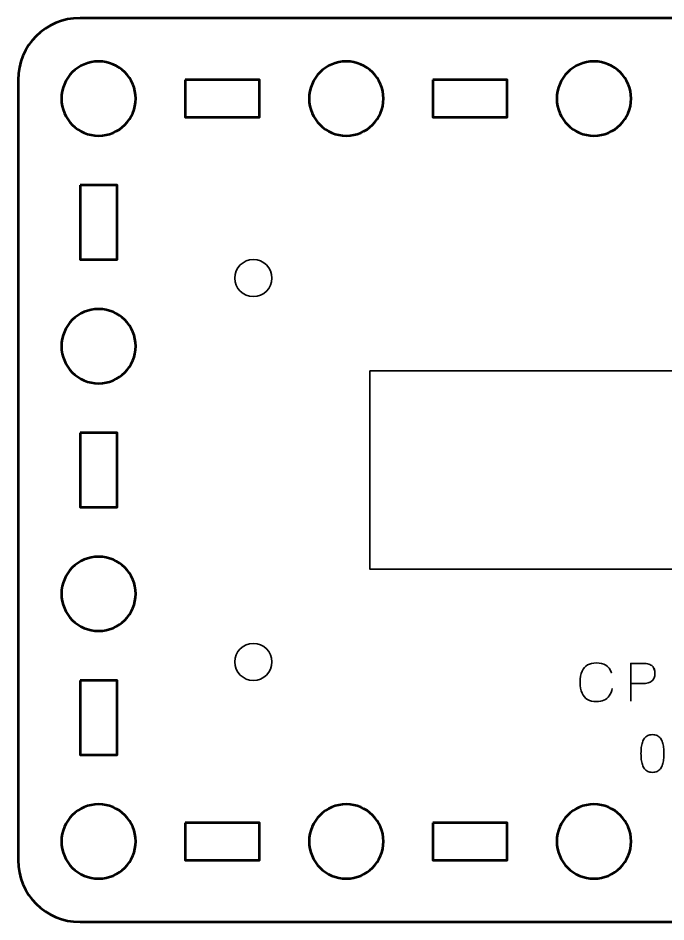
# Model space of a CAD drawing. Header units: centimetres. Extents: x -64.7 to 31.2, y -38.5 to 7.
# Drawn here: x -47.15 to -41.92, y -18.5 to -11.2 of the extents above; entities that cross this region are included whole.
import ezdxf

# ---------------------------------------------------------------- set-up
doc = ezdxf.new("R2010")
doc.units = ezdxf.units.CM
doc.header["$MEASUREMENT"] = 0
doc.layers.add('Layer 1', color=7, linetype='Continuous')

msp = doc.modelspace()

# ---------------------------------------------------------------- linework, layer by layer
at = {"layer": 'Layer 1', "lineweight": 53}
for points, knots in [([(-46.64991, -11.19999), (-46.64991, -11.19999), (-36.34994, -11.19999), (-36.34994, -11.19999), (-36.34994, -11.19999), (-36.07295, -11.19999), (-35.84999, -11.42308), (-35.84999, -11.70008), (-35.84999, -11.70008), (-35.84999, -11.70008), (-35.84999, -18.00005), (-35.84999, -18.00005), (-35.84999, -18.00005), (-35.84999, -18.27702), (-36.07295, -18.50001), (-36.34994, -18.50001), (-36.34994, -18.50001), (-36.34994, -18.50001), (-46.64991, -18.50001), (-46.64991, -18.50001), (-46.64991, -18.50001), (-46.92691, -18.50001), (-47.15001, -18.27702), (-47.15001, -18.00005), (-47.15001, -18.00005), (-47.15001, -18.00005), (-47.15001, -11.70008), (-47.15001, -11.70008), (-47.15001, -11.70008), (-47.15001, -11.42308), (-46.92691, -11.19999), (-46.64991, -11.19999)], [0, 0, 0, 0, 0.125, 0.125, 0.125, 0.125, 0.25, 0.25, 0.25, 0.25, 0.375, 0.375, 0.375, 0.375, 0.5, 0.5, 0.5, 0.5, 0.625, 0.625, 0.625, 0.625, 0.75, 0.75, 0.75, 0.75, 0.875, 0.875, 0.875, 0.875, 1, 1, 1, 1]), ([(-46.19998, -11.85002), (-46.19998, -12.01579), (-46.33421, -12.15002), (-46.49998, -12.15002), (-46.49998, -12.15002), (-46.66564, -12.15002), (-46.79998, -12.01579), (-46.79998, -11.85002), (-46.79998, -11.85002), (-46.79998, -11.68435), (-46.66564, -11.55001), (-46.49998, -11.55001), (-46.49998, -11.55001), (-46.33421, -11.55001), (-46.19998, -11.68435), (-46.19998, -11.85002)], [0, 0, 0, 0, 0.25, 0.25, 0.25, 0.25, 0.5, 0.5, 0.5, 0.5, 0.75, 0.75, 0.75, 0.75, 1, 1, 1, 1]), ([(-44.1999, -11.85002), (-44.1999, -12.01579), (-44.33428, -12.15002), (-44.49991, -12.15002), (-44.49991, -12.15002), (-44.66568, -12.15002), (-44.79991, -12.01579), (-44.79991, -11.85002), (-44.79991, -11.85002), (-44.79991, -11.68435), (-44.66568, -11.55001), (-44.49991, -11.55001), (-44.49991, -11.55001), (-44.33428, -11.55001), (-44.1999, -11.68435), (-44.1999, -11.85002)], [0, 0, 0, 0, 0.25, 0.25, 0.25, 0.25, 0.5, 0.5, 0.5, 0.5, 0.75, 0.75, 0.75, 0.75, 1, 1, 1, 1]), ([(-42.19998, -11.85002), (-42.19998, -12.01579), (-42.33432, -12.15002), (-42.49998, -12.15002), (-42.49998, -12.15002), (-42.66561, -12.15002), (-42.79999, -12.01579), (-42.79999, -11.85002), (-42.79999, -11.85002), (-42.79999, -11.68435), (-42.66561, -11.55001), (-42.49998, -11.55001), (-42.49998, -11.55001), (-42.33432, -11.55001), (-42.19998, -11.68435), (-42.19998, -11.85002)], [0, 0, 0, 0, 0.25, 0.25, 0.25, 0.25, 0.5, 0.5, 0.5, 0.5, 0.75, 0.75, 0.75, 0.75, 1, 1, 1, 1]), ([(-45.79996, -11.70008), (-45.79996, -11.70008), (-45.19996, -11.70008), (-45.19996, -11.70008), (-45.19996, -11.70008), (-45.19996, -11.70008), (-45.19996, -12.00009), (-45.19996, -12.00009), (-45.19996, -12.00009), (-45.19996, -12.00009), (-45.79996, -12.00009), (-45.79996, -12.00009), (-45.79996, -12.00009), (-45.79996, -12.00009), (-45.79996, -11.70008), (-45.79996, -11.70008)], [0, 0, 0, 0, 0.25, 0.25, 0.25, 0.25, 0.5, 0.5, 0.5, 0.5, 0.75, 0.75, 0.75, 0.75, 1, 1, 1, 1]), ([(-43.8, -11.70008), (-43.8, -11.70008), (-43.2, -11.70008), (-43.2, -11.70008), (-43.2, -11.70008), (-43.2, -11.70008), (-43.2, -12.00009), (-43.2, -12.00009), (-43.2, -12.00009), (-43.2, -12.00009), (-43.8, -12.00009), (-43.8, -12.00009), (-43.8, -12.00009), (-43.8, -12.00009), (-43.8, -11.70008), (-43.8, -11.70008)], [0, 0, 0, 0, 0.25, 0.25, 0.25, 0.25, 0.5, 0.5, 0.5, 0.5, 0.75, 0.75, 0.75, 0.75, 1, 1, 1, 1]), ([(-46.64991, -12.55003), (-46.64991, -12.55003), (-46.34991, -12.55003), (-46.34991, -12.55003), (-46.34991, -12.55003), (-46.34991, -12.55003), (-46.34991, -13.15004), (-46.34991, -13.15004), (-46.34991, -13.15004), (-46.34991, -13.15004), (-46.64991, -13.15004), (-46.64991, -13.15004), (-46.64991, -13.15004), (-46.64991, -13.15004), (-46.64991, -12.55003), (-46.64991, -12.55003)], [0, 0, 0, 0, 0.25, 0.25, 0.25, 0.25, 0.5, 0.5, 0.5, 0.5, 0.75, 0.75, 0.75, 0.75, 1, 1, 1, 1]), ([(-46.19998, -13.85009), (-46.19998, -14.01572), (-46.33421, -14.15009), (-46.49998, -14.15009), (-46.49998, -14.15009), (-46.66564, -14.15009), (-46.79998, -14.01572), (-46.79998, -13.85009), (-46.79998, -13.85009), (-46.79998, -13.68432), (-46.66564, -13.55009), (-46.49998, -13.55009), (-46.49998, -13.55009), (-46.33421, -13.55009), (-46.19998, -13.68432), (-46.19998, -13.85009)], [0, 0, 0, 0, 0.25, 0.25, 0.25, 0.25, 0.5, 0.5, 0.5, 0.5, 0.75, 0.75, 0.75, 0.75, 1, 1, 1, 1]), ([(-46.64991, -14.55), (-46.64991, -14.55), (-46.34991, -14.55), (-46.34991, -14.55), (-46.34991, -14.55), (-46.34991, -14.55), (-46.34991, -15.14999), (-46.34991, -15.14999), (-46.34991, -15.14999), (-46.34991, -15.14999), (-46.64991, -15.14999), (-46.64991, -15.14999), (-46.64991, -15.14999), (-46.64991, -15.14999), (-46.64991, -14.55), (-46.64991, -14.55)], [0, 0, 0, 0, 0.25, 0.25, 0.25, 0.25, 0.5, 0.5, 0.5, 0.5, 0.75, 0.75, 0.75, 0.75, 1, 1, 1, 1]), ([(-46.19998, -15.85001), (-46.19998, -16.01568), (-46.33421, -16.15001), (-46.49998, -16.15001), (-46.49998, -16.15001), (-46.66564, -16.15001), (-46.79998, -16.01568), (-46.79998, -15.85001), (-46.79998, -15.85001), (-46.79998, -15.68438), (-46.66564, -15.55001), (-46.49998, -15.55001), (-46.49998, -15.55001), (-46.33421, -15.55001), (-46.19998, -15.68438), (-46.19998, -15.85001)], [0, 0, 0, 0, 0.25, 0.25, 0.25, 0.25, 0.5, 0.5, 0.5, 0.5, 0.75, 0.75, 0.75, 0.75, 1, 1, 1, 1]), ([(-46.64991, -16.55006), (-46.64991, -16.55006), (-46.34991, -16.55006), (-46.34991, -16.55006), (-46.34991, -16.55006), (-46.34991, -16.55006), (-46.34991, -17.15007), (-46.34991, -17.15007), (-46.34991, -17.15007), (-46.34991, -17.15007), (-46.64991, -17.15007), (-46.64991, -17.15007), (-46.64991, -17.15007), (-46.64991, -17.15007), (-46.64991, -16.55006), (-46.64991, -16.55006)], [0, 0, 0, 0, 0.25, 0.25, 0.25, 0.25, 0.5, 0.5, 0.5, 0.5, 0.75, 0.75, 0.75, 0.75, 1, 1, 1, 1]), ([(-46.19998, -17.84998), (-46.19998, -18.01575), (-46.33421, -18.14998), (-46.49998, -18.14998), (-46.49998, -18.14998), (-46.66564, -18.14998), (-46.79998, -18.01575), (-46.79998, -17.84998), (-46.79998, -17.84998), (-46.79998, -17.68431), (-46.66564, -17.54998), (-46.49998, -17.54998), (-46.49998, -17.54998), (-46.33421, -17.54998), (-46.19998, -17.68431), (-46.19998, -17.84998)], [0, 0, 0, 0, 0.25, 0.25, 0.25, 0.25, 0.5, 0.5, 0.5, 0.5, 0.75, 0.75, 0.75, 0.75, 1, 1, 1, 1]), ([(-44.1999, -17.84998), (-44.1999, -18.01575), (-44.33428, -18.14998), (-44.49991, -18.14998), (-44.49991, -18.14998), (-44.66568, -18.14998), (-44.79991, -18.01575), (-44.79991, -17.84998), (-44.79991, -17.84998), (-44.79991, -17.68431), (-44.66568, -17.54998), (-44.49991, -17.54998), (-44.49991, -17.54998), (-44.33428, -17.54998), (-44.1999, -17.68431), (-44.1999, -17.84998)], [0, 0, 0, 0, 0.25, 0.25, 0.25, 0.25, 0.5, 0.5, 0.5, 0.5, 0.75, 0.75, 0.75, 0.75, 1, 1, 1, 1]), ([(-42.19998, -17.84998), (-42.19998, -18.01575), (-42.33432, -18.14998), (-42.49998, -18.14998), (-42.49998, -18.14998), (-42.66561, -18.14998), (-42.79999, -18.01575), (-42.79999, -17.84998), (-42.79999, -17.84998), (-42.79999, -17.68431), (-42.66561, -17.54998), (-42.49998, -17.54998), (-42.49998, -17.54998), (-42.33432, -17.54998), (-42.19998, -17.68431), (-42.19998, -17.84998)], [0, 0, 0, 0, 0.25, 0.25, 0.25, 0.25, 0.5, 0.5, 0.5, 0.5, 0.75, 0.75, 0.75, 0.75, 1, 1, 1, 1]), ([(-45.79996, -17.70005), (-45.79996, -17.70005), (-45.19996, -17.70005), (-45.19996, -17.70005), (-45.19996, -17.70005), (-45.19996, -17.70005), (-45.19996, -18.00005), (-45.19996, -18.00005), (-45.19996, -18.00005), (-45.19996, -18.00005), (-45.79996, -18.00005), (-45.79996, -18.00005), (-45.79996, -18.00005), (-45.79996, -18.00005), (-45.79996, -17.70005), (-45.79996, -17.70005)], [0, 0, 0, 0, 0.25, 0.25, 0.25, 0.25, 0.5, 0.5, 0.5, 0.5, 0.75, 0.75, 0.75, 0.75, 1, 1, 1, 1]), ([(-43.8, -17.70005), (-43.8, -17.70005), (-43.2, -17.70005), (-43.2, -17.70005), (-43.2, -17.70005), (-43.2, -17.70005), (-43.2, -18.00005), (-43.2, -18.00005), (-43.2, -18.00005), (-43.2, -18.00005), (-43.8, -18.00005), (-43.8, -18.00005), (-43.8, -18.00005), (-43.8, -18.00005), (-43.8, -17.70005), (-43.8, -17.70005)], [0, 0, 0, 0, 0.25, 0.25, 0.25, 0.25, 0.5, 0.5, 0.5, 0.5, 0.75, 0.75, 0.75, 0.75, 1, 1, 1, 1])]:
    msp.add_open_spline(points, degree=3, knots=knots, dxfattribs=at)
at = {"layer": 'Layer 1', "color": 250, "lineweight": 35}
for points in [[(-45.25, -13.15), (-45.16738, -13.15), (-45.1, -13.21738), (-45.1, -13.3), (-45.1, -13.3), (-45.1, -13.38262), (-45.16738, -13.45), (-45.25, -13.45), (-45.25, -13.45), (-45.33262, -13.45), (-45.4, -13.38262), (-45.4, -13.3), (-45.4, -13.3), (-45.4, -13.21738), (-45.33262, -13.15), (-45.25, -13.15)], [(-44.3105, -14.05), (-44.3105, -14.05), (-38.6895, -14.05), (-38.6895, -14.05), (-38.6895, -14.05), (-38.6895, -14.05), (-38.6895, -15.65), (-38.6895, -15.65), (-38.6895, -15.65), (-38.6895, -15.65), (-44.3105, -15.65), (-44.3105, -15.65), (-44.3105, -15.65), (-44.3105, -15.65), (-44.3105, -14.05), (-44.3105, -14.05)], [(-45.25, -16.25), (-45.16738, -16.25), (-45.1, -16.31738), (-45.1, -16.4), (-45.1, -16.4), (-45.1, -16.48262), (-45.16738, -16.55), (-45.25, -16.55), (-45.25, -16.55), (-45.33262, -16.55), (-45.4, -16.48262), (-45.4, -16.4), (-45.4, -16.4), (-45.4, -16.31738), (-45.33262, -16.25), (-45.25, -16.25)]]:
    msp.add_open_spline(points, degree=3, knots=[0, 0, 0, 0, 0.25, 0.25, 0.25, 0.25, 0.5, 0.5, 0.5, 0.5, 0.75, 0.75, 0.75, 0.75, 1, 1, 1, 1], dxfattribs=at)
at = {"layer": 'Layer 1', "color": 30, "lineweight": 35}
for points, knots in [([(-42.3526, -16.61439), (-42.35712, -16.63859), (-42.36502, -16.65856), (-42.3761, -16.67422), (-42.3761, -16.67422), (-42.38724, -16.68982), (-42.4015, -16.70139), (-42.41885, -16.70894), (-42.41885, -16.70894), (-42.43614, -16.71649), (-42.45646, -16.7203), (-42.4796, -16.72023), (-42.4796, -16.72023), (-42.50775, -16.7203), (-42.53167, -16.71486), (-42.55129, -16.70379), (-42.55129, -16.70379), (-42.5709, -16.69278), (-42.58586, -16.67578), (-42.59616, -16.65271), (-42.59616, -16.65271), (-42.60646, -16.62963), (-42.61161, -16.60007), (-42.61168, -16.56402), (-42.61168, -16.56402), (-42.61161, -16.52811), (-42.60646, -16.49861), (-42.59616, -16.47554), (-42.59616, -16.47554), (-42.58586, -16.45247), (-42.5709, -16.4354), (-42.55129, -16.42432), (-42.55129, -16.42432), (-42.53167, -16.41324), (-42.50775, -16.40774), (-42.4796, -16.40781), (-42.4796, -16.40781), (-42.44947, -16.40774), (-42.42422, -16.41416), (-42.4039, -16.42707), (-42.4039, -16.42707), (-42.38365, -16.43998), (-42.36876, -16.45995), (-42.35938, -16.48697), (-42.35938, -16.48697), (-42.36876, -16.45995), (-42.38365, -16.43998), (-42.4039, -16.42707), (-42.4039, -16.42707), (-42.42422, -16.41416), (-42.44947, -16.40774), (-42.4796, -16.40781), (-42.4796, -16.40781), (-42.50775, -16.40774), (-42.53167, -16.41324), (-42.55129, -16.42432), (-42.55129, -16.42432), (-42.5709, -16.4354), (-42.58586, -16.45247), (-42.59616, -16.47554), (-42.59616, -16.47554), (-42.60646, -16.49861), (-42.61161, -16.52811), (-42.61168, -16.56402), (-42.61168, -16.56402), (-42.61161, -16.60007), (-42.60646, -16.62963), (-42.59616, -16.65271), (-42.59616, -16.65271), (-42.58586, -16.67578), (-42.5709, -16.69278), (-42.55129, -16.70379), (-42.55129, -16.70379), (-42.53167, -16.71486), (-42.50775, -16.7203), (-42.4796, -16.72023), (-42.4796, -16.72023), (-42.45646, -16.7203), (-42.43614, -16.71649), (-42.41885, -16.70894), (-42.41885, -16.70894), (-42.4015, -16.70139), (-42.38724, -16.68982), (-42.3761, -16.67422), (-42.3761, -16.67422), (-42.36502, -16.65856), (-42.35712, -16.63859), (-42.3526, -16.61439)], [0, 0, 0, 0, 0.0454545, 0.0454545, 0.0454545, 0.0454545, 0.0909091, 0.0909091, 0.0909091, 0.0909091, 0.1363636, 0.1363636, 0.1363636, 0.1363636, 0.1818182, 0.1818182, 0.1818182, 0.1818182, 0.2272727, 0.2272727, 0.2272727, 0.2272727, 0.2727273, 0.2727273, 0.2727273, 0.2727273, 0.3181818, 0.3181818, 0.3181818, 0.3181818, 0.3636364, 0.3636364, 0.3636364, 0.3636364, 0.4090909, 0.4090909, 0.4090909, 0.4090909, 0.4545455, 0.4545455, 0.4545455, 0.4545455, 0.5, 0.5, 0.5, 0.5, 0.5454545, 0.5454545, 0.5454545, 0.5454545, 0.5909091, 0.5909091, 0.5909091, 0.5909091, 0.6363636, 0.6363636, 0.6363636, 0.6363636, 0.6818182, 0.6818182, 0.6818182, 0.6818182, 0.7272727, 0.7272727, 0.7272727, 0.7272727, 0.7727273, 0.7727273, 0.7727273, 0.7727273, 0.8181818, 0.8181818, 0.8181818, 0.8181818, 0.8636364, 0.8636364, 0.8636364, 0.8636364, 0.9090909, 0.9090909, 0.9090909, 0.9090909, 0.9545455, 0.9545455, 0.9545455, 0.9545455, 1, 1, 1, 1]), ([(-42.20274, -16.71684), (-42.20274, -16.71684), (-42.20274, -16.41162), (-42.20274, -16.41162), (-42.20274, -16.41162), (-42.20274, -16.41162), (-42.10537, -16.41162), (-42.10537, -16.41162), (-42.10537, -16.41162), (-42.0859, -16.41169), (-42.06989, -16.41388), (-42.05726, -16.41811), (-42.05726, -16.41811), (-42.0447, -16.42227), (-42.03482, -16.42806), (-42.02769, -16.4354), (-42.02769, -16.4354), (-42.02057, -16.44266), (-42.01549, -16.45099), (-42.01238, -16.46037), (-42.01238, -16.46037), (-42.00935, -16.46976), (-42.00759, -16.47956), (-42.00716, -16.48994), (-42.00716, -16.48994), (-42.00667, -16.50031), (-42.00787, -16.51047), (-42.01069, -16.52034), (-42.01069, -16.52034), (-42.01358, -16.53022), (-42.01845, -16.53918), (-42.02544, -16.54723), (-42.02544, -16.54723), (-42.03235, -16.55527), (-42.04173, -16.56169), (-42.05352, -16.56642), (-42.05352, -16.56642), (-42.0653, -16.57121), (-42.0799, -16.57361), (-42.09733, -16.57375), (-42.09733, -16.57375), (-42.09733, -16.57375), (-42.20274, -16.57375), (-42.20274, -16.57375), (-42.20274, -16.57375), (-42.20274, -16.57375), (-42.09733, -16.57375), (-42.09733, -16.57375), (-42.09733, -16.57375), (-42.08026, -16.57361), (-42.06579, -16.57121), (-42.05408, -16.56642), (-42.05408, -16.56642), (-42.0423, -16.56169), (-42.03291, -16.55527), (-42.02586, -16.54723), (-42.02586, -16.54723), (-42.01887, -16.53918), (-42.01386, -16.53022), (-42.0109, -16.52034), (-42.0109, -16.52034), (-42.00794, -16.51047), (-42.00667, -16.50031), (-42.00716, -16.48994), (-42.00716, -16.48994), (-42.00759, -16.47956), (-42.00935, -16.46976), (-42.01252, -16.46037), (-42.01252, -16.46037), (-42.01563, -16.45099), (-42.02085, -16.44266), (-42.02798, -16.4354), (-42.02798, -16.4354), (-42.03517, -16.42806), (-42.04505, -16.42227), (-42.05761, -16.41811), (-42.05761, -16.41811), (-42.07024, -16.41388), (-42.08611, -16.41169), (-42.10537, -16.41162), (-42.10537, -16.41162), (-42.10537, -16.41162), (-42.20274, -16.41162), (-42.20274, -16.41162), (-42.20274, -16.41162), (-42.20274, -16.41162), (-42.20274, -16.71684), (-42.20274, -16.71684)], [0, 0, 0, 0, 0.0454545, 0.0454545, 0.0454545, 0.0454545, 0.0909091, 0.0909091, 0.0909091, 0.0909091, 0.1363636, 0.1363636, 0.1363636, 0.1363636, 0.1818182, 0.1818182, 0.1818182, 0.1818182, 0.2272727, 0.2272727, 0.2272727, 0.2272727, 0.2727273, 0.2727273, 0.2727273, 0.2727273, 0.3181818, 0.3181818, 0.3181818, 0.3181818, 0.3636364, 0.3636364, 0.3636364, 0.3636364, 0.4090909, 0.4090909, 0.4090909, 0.4090909, 0.4545455, 0.4545455, 0.4545455, 0.4545455, 0.5, 0.5, 0.5, 0.5, 0.5454545, 0.5454545, 0.5454545, 0.5454545, 0.5909091, 0.5909091, 0.5909091, 0.5909091, 0.6363636, 0.6363636, 0.6363636, 0.6363636, 0.6818182, 0.6818182, 0.6818182, 0.6818182, 0.7272727, 0.7272727, 0.7272727, 0.7272727, 0.7727273, 0.7727273, 0.7727273, 0.7727273, 0.8181818, 0.8181818, 0.8181818, 0.8181818, 0.8636364, 0.8636364, 0.8636364, 0.8636364, 0.9090909, 0.9090909, 0.9090909, 0.9090909, 0.9545455, 0.9545455, 0.9545455, 0.9545455, 1, 1, 1, 1]), ([(-42.0279, -17.29215), (-42.01309, -17.29208), (-42.00032, -17.28947), (-41.98966, -17.28439), (-41.98966, -17.28439), (-41.97908, -17.27931), (-41.97026, -17.27204), (-41.96321, -17.2628), (-41.96321, -17.2628), (-41.95622, -17.25349), (-41.95072, -17.24248), (-41.94663, -17.22978), (-41.94663, -17.22978), (-41.9426, -17.21708), (-41.93971, -17.20318), (-41.93809, -17.18794), (-41.93809, -17.18794), (-41.93639, -17.1727), (-41.93555, -17.15668), (-41.93562, -17.13975), (-41.93562, -17.13975), (-41.93555, -17.12289), (-41.93639, -17.10687), (-41.93809, -17.0917), (-41.93809, -17.0917), (-41.93971, -17.07653), (-41.9426, -17.06256), (-41.94663, -17.04986), (-41.94663, -17.04986), (-41.95072, -17.03723), (-41.95622, -17.02623), (-41.96321, -17.01684), (-41.96321, -17.01684), (-41.97026, -17.00753), (-41.97908, -17.00026), (-41.98966, -16.99518), (-41.98966, -16.99518), (-42.00032, -16.99003), (-42.01309, -16.98742), (-42.0279, -16.98735), (-42.0279, -16.98735), (-42.04272, -16.98742), (-42.05549, -16.99003), (-42.06615, -16.99518), (-42.06615, -16.99518), (-42.07673, -17.00026), (-42.08555, -17.00753), (-42.0926, -17.01684), (-42.0926, -17.01684), (-42.09959, -17.02623), (-42.10509, -17.03723), (-42.10918, -17.04986), (-42.10918, -17.04986), (-42.11321, -17.06256), (-42.1161, -17.07653), (-42.11772, -17.0917), (-42.11772, -17.0917), (-42.11941, -17.10687), (-42.12026, -17.12289), (-42.12019, -17.13975), (-42.12019, -17.13975), (-42.12026, -17.15668), (-42.11941, -17.1727), (-42.11772, -17.18794), (-42.11772, -17.18794), (-42.1161, -17.20318), (-42.11321, -17.21708), (-42.10918, -17.22978), (-42.10918, -17.22978), (-42.10509, -17.24248), (-42.09959, -17.25349), (-42.0926, -17.2628), (-42.0926, -17.2628), (-42.08555, -17.27204), (-42.07673, -17.27931), (-42.06615, -17.28439), (-42.06615, -17.28439), (-42.05549, -17.28947), (-42.04272, -17.29208), (-42.0279, -17.29215)], [0, 0, 0, 0, 0.05, 0.05, 0.05, 0.05, 0.1, 0.1, 0.1, 0.1, 0.15, 0.15, 0.15, 0.15, 0.2, 0.2, 0.2, 0.2, 0.25, 0.25, 0.25, 0.25, 0.3, 0.3, 0.3, 0.3, 0.35, 0.35, 0.35, 0.35, 0.4, 0.4, 0.4, 0.4, 0.45, 0.45, 0.45, 0.45, 0.5, 0.5, 0.5, 0.5, 0.55, 0.55, 0.55, 0.55, 0.6, 0.6, 0.6, 0.6, 0.65, 0.65, 0.65, 0.65, 0.7, 0.7, 0.7, 0.7, 0.75, 0.75, 0.75, 0.75, 0.8, 0.8, 0.8, 0.8, 0.85, 0.85, 0.85, 0.85, 0.9, 0.9, 0.9, 0.9, 0.95, 0.95, 0.95, 0.95, 1, 1, 1, 1]), ([(-42.0279, -17.29215), (-42.01309, -17.29208), (-42.00032, -17.28947), (-41.98966, -17.28439), (-41.98966, -17.28439), (-41.97908, -17.27931), (-41.97026, -17.27204), (-41.96321, -17.2628), (-41.96321, -17.2628), (-41.95622, -17.25349), (-41.95072, -17.24248), (-41.94663, -17.22978), (-41.94663, -17.22978), (-41.9426, -17.21708), (-41.93971, -17.20318), (-41.93809, -17.18794), (-41.93809, -17.18794), (-41.93639, -17.1727), (-41.93555, -17.15668), (-41.93562, -17.13975), (-41.93562, -17.13975), (-41.93555, -17.12289), (-41.93639, -17.10687), (-41.93809, -17.0917), (-41.93809, -17.0917), (-41.93971, -17.07653), (-41.9426, -17.06256), (-41.94663, -17.04986), (-41.94663, -17.04986), (-41.95072, -17.03723), (-41.95622, -17.02623), (-41.96321, -17.01684), (-41.96321, -17.01684), (-41.97026, -17.00753), (-41.97908, -17.00026), (-41.98966, -16.99518), (-41.98966, -16.99518), (-42.00032, -16.99003), (-42.01309, -16.98742), (-42.0279, -16.98735), (-42.0279, -16.98735), (-42.04272, -16.98742), (-42.05549, -16.99003), (-42.06615, -16.99518), (-42.06615, -16.99518), (-42.07673, -17.00026), (-42.08555, -17.00753), (-42.0926, -17.01684), (-42.0926, -17.01684), (-42.09959, -17.02623), (-42.10509, -17.03723), (-42.10918, -17.04986), (-42.10918, -17.04986), (-42.11321, -17.06256), (-42.1161, -17.07653), (-42.11772, -17.0917), (-42.11772, -17.0917), (-42.11941, -17.10687), (-42.12026, -17.12289), (-42.12019, -17.13975), (-42.12019, -17.13975), (-42.12026, -17.15668), (-42.11941, -17.1727), (-42.11772, -17.18794), (-42.11772, -17.18794), (-42.1161, -17.20318), (-42.11321, -17.21708), (-42.10918, -17.22978), (-42.10918, -17.22978), (-42.10509, -17.24248), (-42.09959, -17.25349), (-42.0926, -17.2628), (-42.0926, -17.2628), (-42.08555, -17.27204), (-42.07673, -17.27931), (-42.06615, -17.28439), (-42.06615, -17.28439), (-42.05549, -17.28947), (-42.04272, -17.29208), (-42.0279, -17.29215)], [0, 0, 0, 0, 0.05, 0.05, 0.05, 0.05, 0.1, 0.1, 0.1, 0.1, 0.15, 0.15, 0.15, 0.15, 0.2, 0.2, 0.2, 0.2, 0.25, 0.25, 0.25, 0.25, 0.3, 0.3, 0.3, 0.3, 0.35, 0.35, 0.35, 0.35, 0.4, 0.4, 0.4, 0.4, 0.45, 0.45, 0.45, 0.45, 0.5, 0.5, 0.5, 0.5, 0.55, 0.55, 0.55, 0.55, 0.6, 0.6, 0.6, 0.6, 0.65, 0.65, 0.65, 0.65, 0.7, 0.7, 0.7, 0.7, 0.75, 0.75, 0.75, 0.75, 0.8, 0.8, 0.8, 0.8, 0.85, 0.85, 0.85, 0.85, 0.9, 0.9, 0.9, 0.9, 0.95, 0.95, 0.95, 0.95, 1, 1, 1, 1])]:
    msp.add_open_spline(points, degree=3, knots=knots, dxfattribs=at)

doc.saveas('drawing.dxf')
